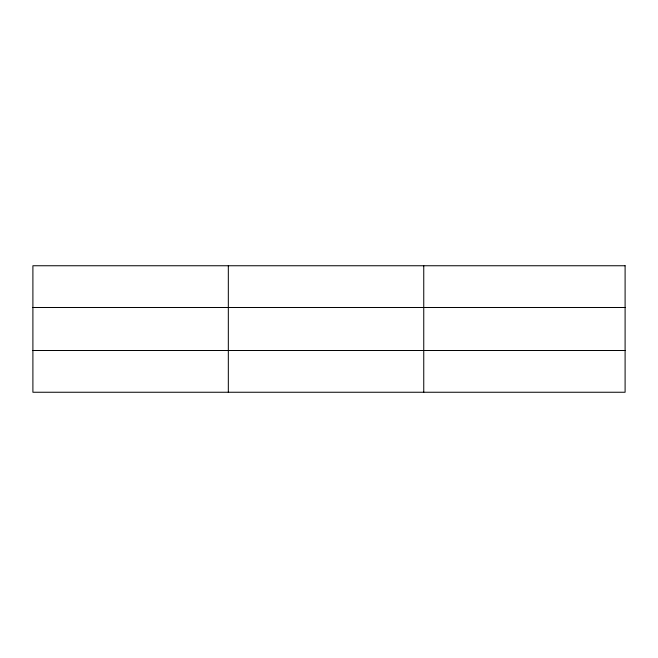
<?xml version="1.0" encoding="UTF-8"?>
<svg xmlns="http://www.w3.org/2000/svg" width="658" height="658" viewBox="0 0 658 658"><rect width="100%" height="100%" fill="white"/><g stroke="black" fill="none" stroke-linecap="round" stroke-linejoin="round"><path stroke-width="0.99" d="M228.326 265.75L228.326 392.25M423.752 265.75L423.752 392.25M32.9 307.492L625.1 307.492M32.9 350.508L625.1 350.508M625.1 265.75L625.1 392.25L32.9 392.25L32.9 265.75L625.1 265.75"/></g></svg>
